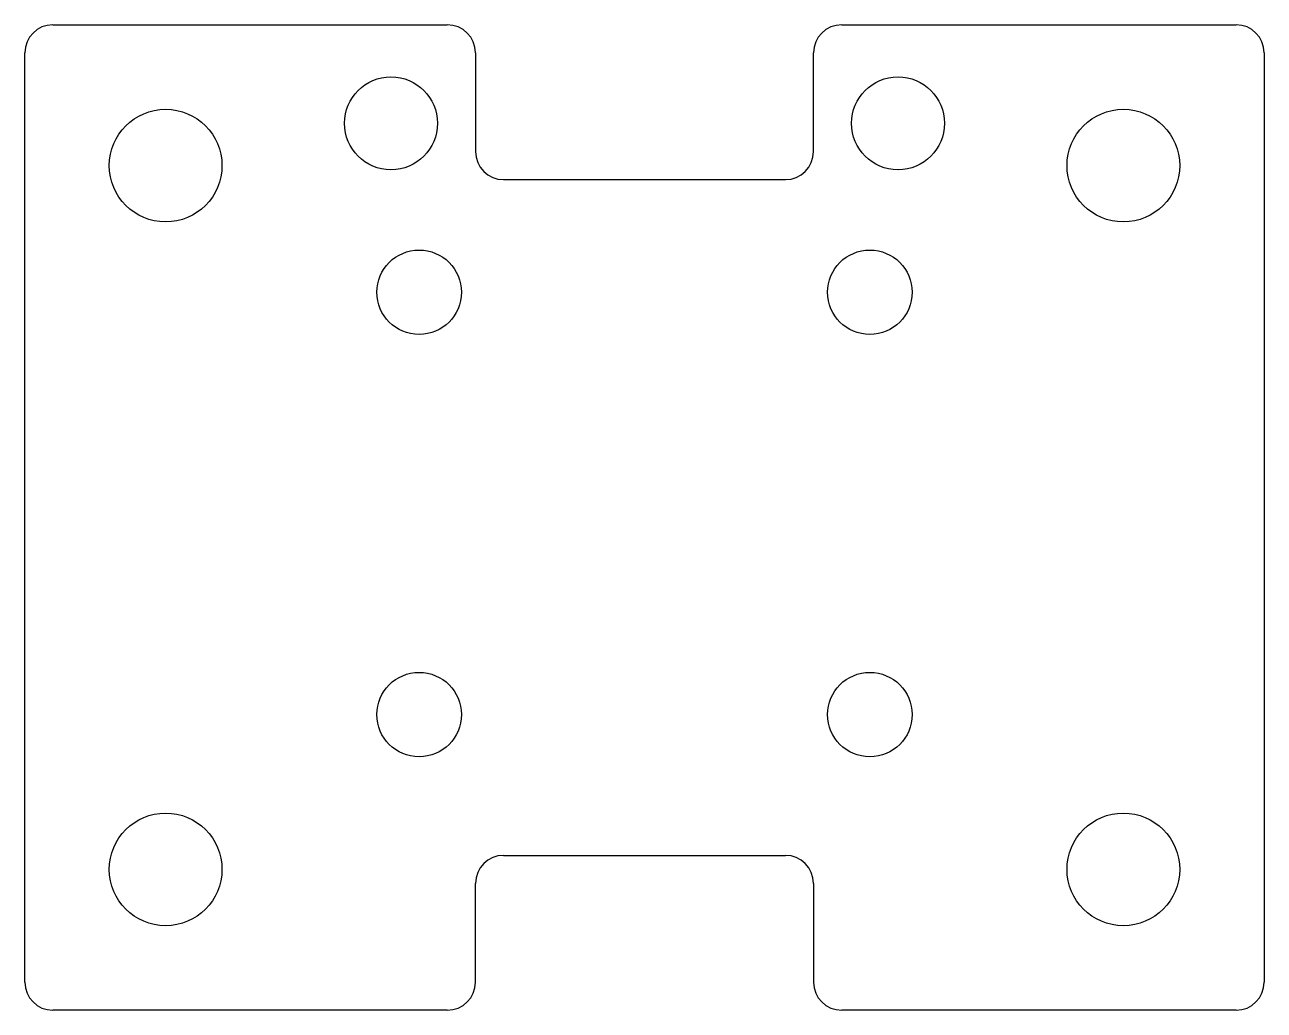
# Model space of a CAD drawing. Header units: millimetres. Extents: x -22 to 22, y -18 to 17.
import ezdxf

# ---------------------------------------------------------------- set-up
doc = ezdxf.new("R2010")
doc.units = ezdxf.units.MM
doc.layers.add('Pocket085_cs', color=7, linetype='CONTINUOUS')

msp = doc.modelspace()

# ---------------------------------------------------------------- linework, layer by layer
at = {"layer": 'Pocket085_cs'}
for p, q in [((-21, 17, 0.75), (-7, 17, 0.75)), ((7, 17, 0.75), (21, 17, 0.75)), ((-22, -17, 0.75), (-22, 16, 0.75)), ((-6, 16, 0.75), (-6, 12.5, 0.75)), ((6, 12.5, 0.75), (6, 16, 0.75)), ((22, 16, 0.75), (22, -17, 0.75)), ((-5, 11.5, 0.75), (5, 11.5, 0.75)), ((-5, -12.5, 0.75), (5, -12.5, 0.75)), ((-6, -17, 0.75), (-6, -13.5, 0.75)), ((6, -13.5, 0.75), (6, -17, 0.75)), ((-7, -18, 0.75), (-21, -18, 0.75)), ((21, -18, 0.75), (7, -18, 0.75))]:
    msp.add_line(p, q, dxfattribs=at)
for centre, radius in [((-9, 13.5), 1.65), ((9, 13.5), 1.65), ((-17, 12), 2), ((17, 12), 2), ((-8, 7.5), 1.5), ((8, 7.5), 1.5), ((-8, -7.5), 1.5), ((8, -7.5), 1.5), ((-17, -13), 2), ((17, -13), 2)]:
    msp.add_circle(centre, radius, dxfattribs=at)
for centre, start, end in [((-21, 16, 0.75), 90, 180), ((-7, 16, 0.75), 0, 90), ((7, 16, 0.75), 90, 180), ((21, 16, 0.75), 0, 90), ((-5, 12.5, 0.75), 180, -90), ((5, 12.5, 0.75), -90, 0), ((-5, -13.5, 0.75), 90, 180), ((5, -13.5, 0.75), 0, 90), ((-21, -17, 0.75), 180, -90), ((-7, -17, 0.75), -90, 0), ((7, -17, 0.75), 180, -90), ((21, -17, 0.75), -90, 0)]:
    msp.add_arc(centre, 1, start, end, dxfattribs=at)

doc.saveas('drawing.dxf')
